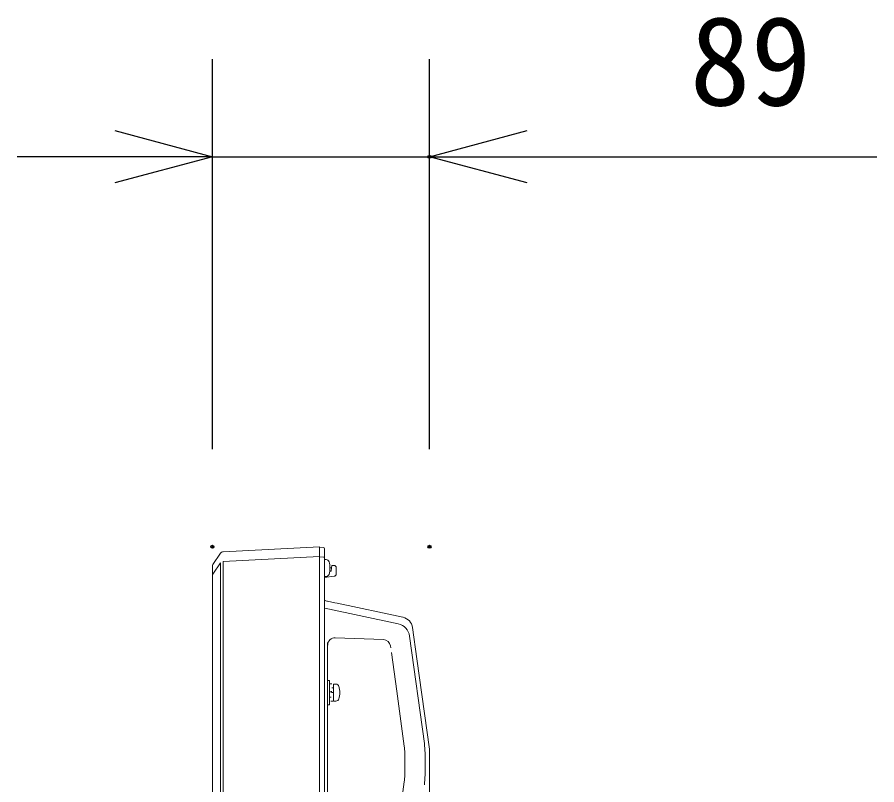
# Model space of a CAD drawing. Units: millimetres, scale not verified. Extents: x -63 to 62, y -116 to 117.
# Drawn here: x 21.13 to 38.75, y 77.54 to 93.27 of the extents above; entities that cross this region are included whole.
import ezdxf
from ezdxf.enums import TextEntityAlignment as Align

# ---------------------------------------------------------------- set-up
doc = ezdxf.new("R2010")
doc.units = ezdxf.units.MM
doc.header["$LTSCALE"] = 0.125
doc.header["$PDMODE"] = 32
doc.header["$PDSIZE"] = 0.0625
for name, color, linetype in [('0-0_0', 7, 'Continuous'), ('0-4_DEFPOINTS', 7, 'Continuous'), ('0-6_SUNPO', 7, 'Continuous')]:
    doc.layers.add(name, color=color, linetype=linetype)
doc.layers.add('0-5_GAIKEI', color=1, linetype='Continuous', lineweight=18)
doc.styles.add('ＭＳ ゴシック', font='')
doc.styles.get('ＭＳ ゴシック').set_extended_font_data('MS Gothic')

# ---------------------------------------------------------------- blocks, each defined once
blk = doc.blocks.new('_OPEN30')
at = {"layer": '0-0_0'}
blk.add_line((0, 0), (-1, 0), dxfattribs=at)
blk.add_lwpolyline([(-1, 0.26795), (0, 0), (-1, -0.26795)], dxfattribs=at)
blk = doc.blocks.new('D10')
at = {"layer": '0-4_DEFPOINTS'}
for p in [(32.8187, 107.7114), (28.3687, 99.718), (32.8187, 99.718)]:
    blk.add_point(p, dxfattribs=at)
at = {"layer": '0-6_SUNPO'}
for p, q in [((28.3687, 101.718), (28.3687, 109.7114)), ((32.8187, 101.718), (32.8187, 109.7114)), ((26.3687, 107.7114), (24.3687, 107.7114)), ((28.3687, 107.7114), (32.8187, 107.7114)), ((34.8187, 107.7114), (41.9854, 107.7114))]:
    blk.add_line(p, q, dxfattribs=at)
at = {"layer": '0-6_SUNPO', "xscale": 2, "yscale": 2}
blk.add_blockref('_OPEN30', (28.3687, 107.7114), dxfattribs=at)
at = {"layer": '0-6_SUNPO', "xscale": 2, "yscale": 2, "rotation": 180}
blk.add_blockref('_OPEN30', (32.8187, 107.7114), dxfattribs=at)
at = {"layer": '0-6_SUNPO', "style": 'ＭＳ ゴシック'}
blk.add_text('89', height=1.833, dxfattribs=at).set_placement((38.152, 108.2114), align=Align.BOTTOM_LEFT)

msp = doc.modelspace()

# ---------------------------------------------------------------- linework, layer by layer
at = {"layer": '0-5_GAIKEI', "color": 7}
for p, q in [((25.1379, 82.0545), (25.2932, 82.2814)), ((25.3511, 82.3139), (27.3266, 82.4168)), ((27.3266, 82.4068), (27.4037, 82.4)), ((27.4266, 82.3751), (27.4266, 82.2008)), ((27.4266, 82.2008), (27.4266, 51.9584)), ((25.1291, 82.0263), (25.1291, 81.8568)), ((27.6405, 81.267), (27.4871, 81.2997)), ((27.6838, 81.2578), (27.6401, 81.2671)), ((29.0353, 80.9706), (27.6838, 81.2578)), ((29.0353, 80.9706), (29.0391, 80.9695)), ((29.0397, 80.9696), (29.039, 80.9696)), ((29.3213, 80.1175), (29.2309, 80.7608)), ((29.5816, 78.2659), (29.3213, 80.1175)), ((29.5816, 58.265), (29.5816, 78.2659))]:
    msp.add_line(p, q, dxfattribs=at)
at = {"layer": '0-5_GAIKEI'}
for p, q in [((27.3266, 82.4168), (27.3266, 82.217)), ((27.3266, 82.217), (25.3511, 82.1141)), ((25.3511, 82.1141), (25.3511, 52.0196)), ((27.3266, 82.217), (27.3266, 52.1165)), ((27.4037, 82.2008), (27.3266, 82.2075)), ((27.4266, 82.2008), (27.4037, 82.2008)), ((27.458, 82.1543), (27.4266, 82.1543)), ((25.2932, 82.0836), (25.1379, 81.8568)), ((25.2932, 52.0522), (25.2932, 82.0836)), ((27.5391, 81.981), (27.5723, 81.9828)), ((27.5724, 81.9834), (27.5768, 82.0333)), ((27.5768, 82.0333), (27.6174, 82.0326)), ((27.6666, 81.9826), (27.6666, 81.8602)), ((27.6235, 81.8107), (27.4266, 81.783)), ((27.4266, 81.8043), (27.458, 81.8043)), ((28.9372, 80.8378), (27.4336, 81.16)), ((28.6356, 80.5155), (27.6483, 80.5499)), ((29.4738, 78.3865), (29.1714, 80.5855)), ((27.4899, 80.4555), (27.4899, 75.4682)), ((28.7841, 80.3471), (28.7787, 80.3862)), ((28.9095, 79.4563), (28.8007, 80.2477)), ((27.5291, 79.6768), (27.4957, 79.6768)), ((27.5291, 79.4268), (27.5291, 79.6768)), ((27.5316, 79.5218), (27.5291, 79.5218)), ((27.5782, 79.6043), (27.5382, 79.6043)), ((27.5691, 79.4576), (27.5691, 79.4454)), ((27.6091, 79.5218), (27.5751, 79.5218)), ((27.658, 79.6018), (27.6091, 79.6018)), ((29.0619, 78.327), (28.9095, 79.4563)), ((27.5291, 79.4454), (27.5691, 79.4454)), ((27.5291, 79.1768), (27.5291, 79.4268)), ((27.5291, 79.3318), (27.5619, 79.3318)), ((27.5691, 79.4268), (27.6091, 79.4268)), ((27.4957, 79.1768), (27.5291, 79.1768)), ((27.5988, 79.2493), (27.5588, 79.2493)), ((27.6091, 79.2518), (27.658, 79.2518)), ((29.0712, 77.7317), (29.0712, 78.192)), ((29.4873, 77.7345), (29.4873, 78.1891)), ((28.9771, 76.9798), (29.0619, 77.5966))]:
    msp.add_line(p, q, dxfattribs=at)
for points in [[(27.5724, 81.9834), (27.5666, 81.9168), (27.5347, 81.9168)], [(27.6091, 79.2518), (27.6091, 79.4268), (27.6091, 79.6018)]]:
    msp.add_lwpolyline(points, dxfattribs=at)
at = {"layer": '0-5_GAIKEI', "color": 7}
msp.add_lwpolyline([(25.1291, 52.3072), (25.1291, 81.8568), (25.1379, 81.8568)], dxfattribs=at)
for centre, radius, start, end in [((25.3551, 82.239), 0.075, 93, 145.59988), ((27.4016, 82.3751), 0.025, 0, 85), ((25.1791, 82.0263), 0.05, 145.59988, 180), ((27.5391, 81.5442), 0.25, 243.25632, 258), ((28.9834, 80.726), 0.25, 8, 76.97099)]:
    msp.add_arc(centre, radius, start, end, dxfattribs=at)
at = {"layer": '0-5_GAIKEI'}
for centre, radius, start, end in [((27.458, 82.0893), 0.065, 16.60155, 90), ((27.0891, 81.9793), 0.45, 0, 16.60155), ((27.0891, 81.9793), 0.45, 343.39845, 0), ((27.6166, 81.9826), 0.05, 0, 89), ((27.458, 81.8693), 0.065, 270, 343.39845), ((27.6166, 81.8602), 0.05, 278, 0), ((28.9834, 80.726), 0.25, 8, 9.61823), ((27.658, 79.5368), 0.065, 16.60155, 90), ((27.2891, 79.4268), 0.45, 0, 16.60155), ((27.658, 79.3168), 0.065, 270, 343.39845), ((27.2891, 79.4268), 0.45, 343.39845, 0)]:
    msp.add_arc(centre, radius, start, end, dxfattribs=at)
for centre, major_axis, ratio, start_param, end_param in [((28.874, 80.5444), (0.2201, 0.2043), 0.999092, 5.6720945, 6.8942761), ((27.6431, 80.4002), (0.1425, 0.0469), 0.998444, 1.2185172, 2.823253), ((28.6303, 80.3658), (-0.1113, 0.1005), 0.997662, 4.0139306, 5.4108474), ((28.08, 78.192), (-0.0678, 0.9902), 0.998623, 4.6441491, 4.7806288), ((28.0364, 78.189), (1.4475, 0.0991), 0.999388, 6.2148934, 6.3514772), ((28.08, 77.7317), (0.0678, 0.9902), 0.998623, 4.6441491, 4.7806288), ((28.0364, 77.7347), (-1.4475, 0.0991), 0.999388, 3.0733007, 3.2098846)]:
    msp.add_ellipse(centre, major_axis=major_axis, ratio=ratio, start_param=start_param, end_param=end_param, dxfattribs=at)

# ---------------------------------------------------------------- block references
at = {"layer": '0-6_SUNPO'}
msp.add_blockref('D10', (-3.2396, -17.3026), dxfattribs=at)

doc.saveas('drawing.dxf')
